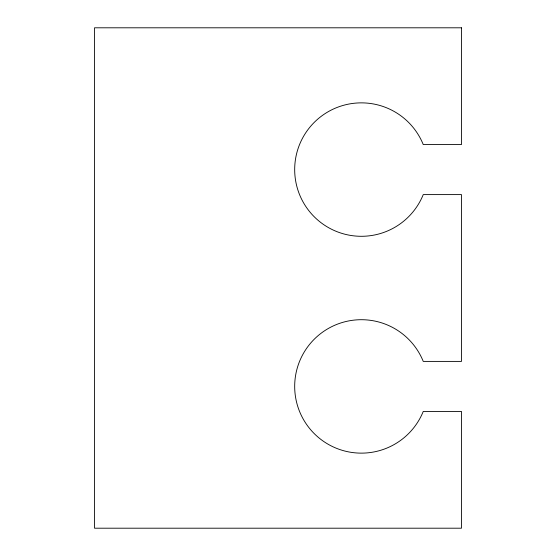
<?xml version="1.0" encoding="UTF-8"?>
<svg xmlns="http://www.w3.org/2000/svg" width="556" height="556" viewBox="0 0 556 556"><rect width="100%" height="100%" fill="white"/><g stroke="black" fill="none" stroke-linecap="round" stroke-linejoin="round"><path stroke-width="0.83" d="M461.48 27.8L94.52 27.8L94.52 528.2L461.48 528.2L461.48 411.44L423.248 411.44A66.72 66.72 0 0 1 320.93 439.462A66.72 66.72 0 0 1 320.93 333.378A66.72 66.72 0 0 1 423.248 361.4L461.48 361.4L461.48 194.6L423.248 194.6A66.72 66.72 0 0 1 320.93 222.622A66.72 66.72 0 0 1 320.93 116.538A66.72 66.72 0 0 1 423.248 144.56L461.48 144.56L461.48 27.8"/></g></svg>
